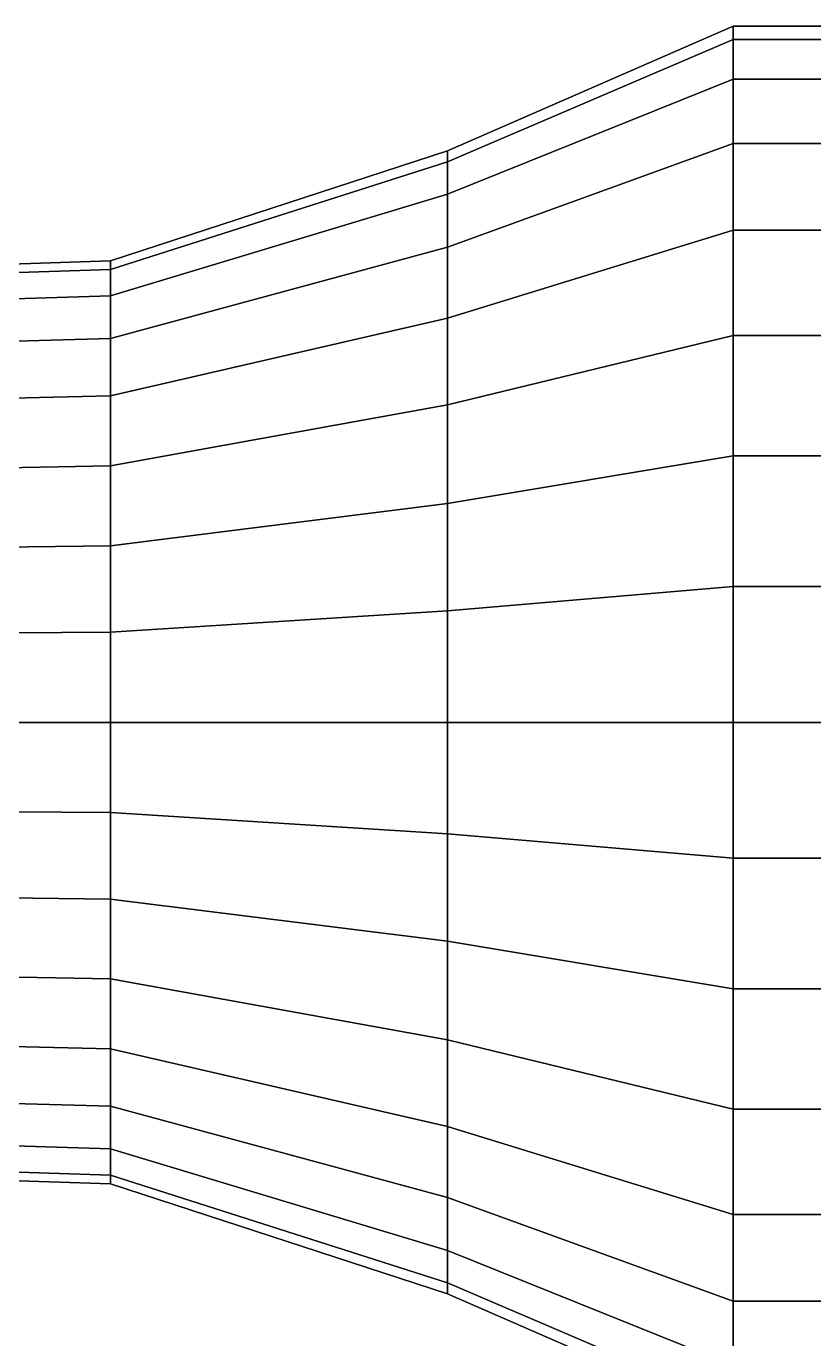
# Model space of a CAD drawing. Header units: millimetres. Extents: x -495 to 102, y -204 to 151.
# Drawn here: x -196.5 to -89, y -84.1 to 95 of the extents above; entities that cross this region are included whole.
import ezdxf

# ---------------------------------------------------------------- set-up
doc = ezdxf.new("R2010")
doc.units = ezdxf.units.MM
doc.layers.add('ADAPTADOR_EST', color=4, linetype='CONTINUOUS')
doc.layers.add('DATOS_CATALOGO', color=2, linetype='CONTINUOUS')

msp = doc.modelspace()

# ---------------------------------------------------------------- linework, layer by layer
at = {"layer": 'ADAPTADOR_EST'}
for points in [[(-139, 78, 210), (-139, 76.50125, 225.21705), (-100, 93.1746, 228.53358), (-100, 95, 210)], [(-139, 76.50125, 194.78295), (-139, 78, 210), (-100, 95, 210), (-100, 93.1746, 191.46642)], [(-100, 95, 210), (-100, 93.1746, 228.53358), (-79, 93.1746, 228.53358), (-79, 95, 210)], [(-100, 93.1746, 191.46642), (-100, 95, 210), (-79, 95, 210), (-79, 93.1746, 191.46642)], [(-139, 76.50125, 225.21705), (-139, 72.0626, 239.84931), (-100, 87.76856, 246.35493), (-100, 93.1746, 228.53358)], [(-139, 72.0626, 180.15069), (-139, 76.50125, 194.78295), (-100, 93.1746, 191.46642), (-100, 87.76856, 173.64507)], [(-100, 93.1746, 228.53358), (-100, 87.76856, 246.35493), (-79, 87.76856, 246.35493), (-79, 93.1746, 228.53358)], [(-100, 87.76856, 173.64507), (-100, 93.1746, 191.46642), (-79, 93.1746, 191.46642), (-79, 87.76856, 173.64507)], [(-139, 72.0626, 239.84931), (-139, 64.85463, 253.33448), (-100, 78.98961, 262.77917), (-100, 87.76856, 246.35493)], [(-139, 64.85463, 166.66552), (-139, 72.0626, 180.15069), (-100, 87.76856, 173.64507), (-100, 78.98961, 157.22083)], [(-100, 87.76856, 246.35493), (-100, 78.98961, 262.77917), (-79, 78.98961, 262.77917), (-79, 87.76856, 246.35493)], [(-100, 78.98961, 157.22083), (-100, 87.76856, 173.64507), (-79, 87.76856, 173.64507), (-79, 78.98961, 157.22083)], [(-139, 64.85463, 253.33448), (-139, 55.15433, 265.15433), (-100, 67.17514, 277.17514), (-100, 78.98961, 262.77917)], [(-139, 55.15433, 154.84567), (-139, 64.85463, 166.66552), (-100, 78.98961, 157.22083), (-100, 67.17514, 142.82486)], [(-100, 78.98961, 262.77917), (-100, 67.17514, 277.17514), (-79, 67.17514, 277.17514), (-79, 78.98961, 262.77917)], [(-100, 67.17514, 142.82486), (-100, 78.98961, 157.22083), (-79, 78.98961, 157.22083), (-79, 67.17514, 142.82486)], [(-185, 63, 210), (-185, 61.78947, 222.29069), (-139, 76.50125, 225.21705), (-139, 78, 210)], [(-185, 61.78947, 197.70931), (-185, 63, 210), (-139, 78, 210), (-139, 76.50125, 194.78295)], [(-185, 61.78947, 222.29069), (-185, 58.20441, 234.10906), (-139, 72.0626, 239.84931), (-139, 76.50125, 225.21705)], [(-185, 58.20441, 185.89094), (-185, 61.78947, 197.70931), (-139, 76.50125, 194.78295), (-139, 72.0626, 180.15069)], [(-185, 58.20441, 234.10906), (-185, 52.38259, 245.00092), (-139, 64.85463, 253.33448), (-139, 72.0626, 239.84931)], [(-185, 52.38259, 174.99908), (-185, 58.20441, 185.89094), (-139, 72.0626, 180.15069), (-139, 64.85463, 166.66552)], [(-139, 55.15433, 265.15433), (-139, 43.33448, 274.85463), (-100, 52.77917, 288.98961), (-100, 67.17514, 277.17514)], [(-139, 43.33448, 145.14537), (-139, 55.15433, 154.84567), (-100, 67.17514, 142.82486), (-100, 52.77917, 131.01039)], [(-100, 67.17514, 277.17514), (-100, 52.77917, 288.98961), (-79, 52.77917, 288.98961), (-79, 67.17514, 277.17514)], [(-100, 52.77917, 131.01039), (-100, 67.17514, 142.82486), (-79, 67.17514, 142.82486), (-79, 52.77917, 131.01039)], [(-185, 52.38259, 245.00092), (-185, 44.54773, 254.54773), (-139, 55.15433, 265.15433), (-139, 64.85463, 253.33448)], [(-185, 44.54773, 165.45227), (-185, 52.38259, 174.99908), (-139, 64.85463, 166.66552), (-139, 55.15433, 154.84567)], [(-245, 61, 210), (-245, 59.8279, 221.90051), (-185, 61.78947, 222.29069), (-185, 63, 210)], [(-245, 59.8279, 198.09949), (-245, 61, 210), (-185, 63, 210), (-185, 61.78947, 197.70931)], [(-245, 59.8279, 221.90051), (-245, 56.35665, 233.34369), (-185, 58.20441, 234.10906), (-185, 61.78947, 222.29069)], [(-245, 56.35665, 186.65631), (-245, 59.8279, 198.09949), (-185, 61.78947, 197.70931), (-185, 58.20441, 185.89094)], [(-245, 56.35665, 233.34369), (-245, 50.71965, 243.88978), (-185, 52.38259, 245.00092), (-185, 58.20441, 234.10906)], [(-245, 50.71965, 176.11022), (-245, 56.35665, 186.65631), (-185, 58.20441, 185.89094), (-185, 52.38259, 174.99908)], [(-185, 44.54773, 254.54773), (-185, 35.00092, 262.38259), (-139, 43.33448, 274.85463), (-139, 55.15433, 265.15433)], [(-185, 35.00092, 157.61741), (-185, 44.54773, 165.45227), (-139, 55.15433, 154.84567), (-139, 43.33448, 145.14537)], [(-245, 50.71965, 243.88978), (-245, 43.13351, 253.13351), (-185, 44.54773, 254.54773), (-185, 52.38259, 245.00092)], [(-245, 43.13351, 166.86649), (-245, 50.71965, 176.11022), (-185, 52.38259, 174.99908), (-185, 44.54773, 165.45227)], [(-139, 43.33448, 274.85463), (-139, 29.84931, 282.0626), (-100, 36.35493, 297.76856), (-100, 52.77917, 288.98961)], [(-139, 29.84931, 137.9374), (-139, 43.33448, 145.14537), (-100, 52.77917, 131.01039), (-100, 36.35493, 122.23144)], [(-100, 52.77917, 288.98961), (-100, 36.35493, 297.76856), (-79, 36.35493, 297.76856), (-79, 52.77917, 288.98961)], [(-100, 36.35493, 122.23144), (-100, 52.77917, 131.01039), (-79, 52.77917, 131.01039), (-79, 36.35493, 122.23144)], [(-245, 43.13351, 253.13351), (-245, 33.88978, 260.71965), (-185, 35.00092, 262.38259), (-185, 44.54773, 254.54773)], [(-245, 33.88978, 159.28035), (-245, 43.13351, 166.86649), (-185, 44.54773, 165.45227), (-185, 35.00092, 157.61741)], [(-185, 35.00092, 262.38259), (-185, 24.10906, 268.20441), (-139, 29.84931, 282.0626), (-139, 43.33448, 274.85463)], [(-185, 24.10906, 151.79559), (-185, 35.00092, 157.61741), (-139, 43.33448, 145.14537), (-139, 29.84931, 137.9374)], [(-139, 29.84931, 282.0626), (-139, 15.21705, 286.50125), (-100, 18.53358, 303.1746), (-100, 36.35493, 297.76856)], [(-139, 15.21705, 133.49875), (-139, 29.84931, 137.9374), (-100, 36.35493, 122.23144), (-100, 18.53358, 116.8254)], [(-100, 36.35493, 297.76856), (-100, 18.53358, 303.1746), (-79, 18.53358, 303.1746), (-79, 36.35493, 297.76856)], [(-100, 18.53358, 116.8254), (-100, 36.35493, 122.23144), (-79, 36.35493, 122.23144), (-79, 18.53358, 116.8254)], [(-245, 33.88978, 260.71965), (-245, 23.34369, 266.35665), (-185, 24.10906, 268.20441), (-185, 35.00092, 262.38259)], [(-245, 23.34369, 153.64335), (-245, 33.88978, 159.28035), (-185, 35.00092, 157.61741), (-185, 24.10906, 151.79559)], [(-185, 24.10906, 268.20441), (-185, 12.29069, 271.78947), (-139, 15.21705, 286.50125), (-139, 29.84931, 282.0626)], [(-185, 12.29069, 148.21053), (-185, 24.10906, 151.79559), (-139, 29.84931, 137.9374), (-139, 15.21705, 133.49875)], [(-245, 23.34369, 266.35665), (-245, 11.90051, 269.8279), (-185, 12.29069, 271.78947), (-185, 24.10906, 268.20441)], [(-245, 11.90051, 150.1721), (-245, 23.34369, 153.64335), (-185, 24.10906, 151.79559), (-185, 12.29069, 148.21053)], [(-139, 15.21705, 286.50125), (-139, 0, 288), (-100, 0, 305), (-100, 18.53358, 303.1746)], [(-139, 0, 132), (-139, 15.21705, 133.49875), (-100, 18.53358, 116.8254), (-100, 0, 115)], [(-100, 18.53358, 303.1746), (-100, 0, 305), (-79, 0, 305), (-79, 18.53358, 303.1746)], [(-100, 0, 115), (-100, 18.53358, 116.8254), (-79, 18.53358, 116.8254), (-79, 0, 115)], [(-185, 12.29069, 271.78947), (-185, 0, 273), (-139, 0, 288), (-139, 15.21705, 286.50125)], [(-185, 0, 147), (-185, 12.29069, 148.21053), (-139, 15.21705, 133.49875), (-139, 0, 132)], [(-245, 11.90051, 269.8279), (-245, 0, 271), (-185, 0, 273), (-185, 12.29069, 271.78947)], [(-245, 0, 149), (-245, 11.90051, 150.1721), (-185, 12.29069, 148.21053), (-185, 0, 147)], [(-245, 0, 271), (-245, -11.90051, 269.8279), (-185, -12.29069, 271.78947), (-185, 0, 273)], [(-245, -11.90051, 150.1721), (-245, 0, 149), (-185, 0, 147), (-185, -12.29069, 148.21053)], [(-185, 0, 273), (-185, -12.29069, 271.78947), (-139, -15.21705, 286.50125), (-139, 0, 288)], [(-185, -12.29069, 148.21053), (-185, 0, 147), (-139, 0, 132), (-139, -15.21705, 133.49875)], [(-139, 0, 288), (-139, -15.21705, 286.50125), (-100, -18.53358, 303.1746), (-100, 0, 305)], [(-139, -15.21705, 133.49875), (-139, 0, 132), (-100, 0, 115), (-100, -18.53358, 116.8254)], [(-100, 0, 305), (-100, -18.53358, 303.1746), (-79, -18.53358, 303.1746), (-79, 0, 305)], [(-100, -18.53358, 116.8254), (-100, 0, 115), (-79, 0, 115), (-79, -18.53358, 116.8254)], [(-245, -11.90051, 269.8279), (-245, -23.34369, 266.35665), (-185, -24.10906, 268.20441), (-185, -12.29069, 271.78947)], [(-245, -23.34369, 153.64335), (-245, -11.90051, 150.1721), (-185, -12.29069, 148.21053), (-185, -24.10906, 151.79559)], [(-185, -12.29069, 271.78947), (-185, -24.10906, 268.20441), (-139, -29.84931, 282.0626), (-139, -15.21705, 286.50125)], [(-185, -24.10906, 151.79559), (-185, -12.29069, 148.21053), (-139, -15.21705, 133.49875), (-139, -29.84931, 137.9374)], [(-139, -15.21705, 286.50125), (-139, -29.84931, 282.0626), (-100, -36.35493, 297.76856), (-100, -18.53358, 303.1746)], [(-139, -29.84931, 137.9374), (-139, -15.21705, 133.49875), (-100, -18.53358, 116.8254), (-100, -36.35493, 122.23144)], [(-100, -18.53358, 303.1746), (-100, -36.35493, 297.76856), (-79, -36.35493, 297.76856), (-79, -18.53358, 303.1746)], [(-100, -36.35493, 122.23144), (-100, -18.53358, 116.8254), (-79, -18.53358, 116.8254), (-79, -36.35493, 122.23144)], [(-245, -23.34369, 266.35665), (-245, -33.88978, 260.71965), (-185, -35.00092, 262.38259), (-185, -24.10906, 268.20441)], [(-245, -33.88978, 159.28035), (-245, -23.34369, 153.64335), (-185, -24.10906, 151.79559), (-185, -35.00092, 157.61741)], [(-185, -24.10906, 268.20441), (-185, -35.00092, 262.38259), (-139, -43.33448, 274.85463), (-139, -29.84931, 282.0626)], [(-185, -35.00092, 157.61741), (-185, -24.10906, 151.79559), (-139, -29.84931, 137.9374), (-139, -43.33448, 145.14537)], [(-139, -29.84931, 282.0626), (-139, -43.33448, 274.85463), (-100, -52.77917, 288.98961), (-100, -36.35493, 297.76856)], [(-139, -43.33448, 145.14537), (-139, -29.84931, 137.9374), (-100, -36.35493, 122.23144), (-100, -52.77917, 131.01039)], [(-245, -33.88978, 260.71965), (-245, -43.13351, 253.13351), (-185, -44.54773, 254.54773), (-185, -35.00092, 262.38259)], [(-245, -43.13351, 166.86649), (-245, -33.88978, 159.28035), (-185, -35.00092, 157.61741), (-185, -44.54773, 165.45227)], [(-185, -35.00092, 262.38259), (-185, -44.54773, 254.54773), (-139, -55.15433, 265.15433), (-139, -43.33448, 274.85463)], [(-185, -44.54773, 165.45227), (-185, -35.00092, 157.61741), (-139, -43.33448, 145.14537), (-139, -55.15433, 154.84567)], [(-100, -36.35493, 297.76856), (-100, -52.77917, 288.98961), (-79, -52.77917, 288.98961), (-79, -36.35493, 297.76856)], [(-100, -52.77917, 131.01039), (-100, -36.35493, 122.23144), (-79, -36.35493, 122.23144), (-79, -52.77917, 131.01039)], [(-245, -43.13351, 253.13351), (-245, -50.71965, 243.88978), (-185, -52.38259, 245.00092), (-185, -44.54773, 254.54773)], [(-245, -50.71965, 176.11022), (-245, -43.13351, 166.86649), (-185, -44.54773, 165.45227), (-185, -52.38259, 174.99908)], [(-185, -44.54773, 254.54773), (-185, -52.38259, 245.00092), (-139, -64.85463, 253.33448), (-139, -55.15433, 265.15433)], [(-185, -52.38259, 174.99908), (-185, -44.54773, 165.45227), (-139, -55.15433, 154.84567), (-139, -64.85463, 166.66552)], [(-139, -43.33448, 274.85463), (-139, -55.15433, 265.15433), (-100, -67.17514, 277.17514), (-100, -52.77917, 288.98961)], [(-139, -55.15433, 154.84567), (-139, -43.33448, 145.14537), (-100, -52.77917, 131.01039), (-100, -67.17514, 142.82486)], [(-245, -50.71965, 243.88978), (-245, -56.35665, 233.34369), (-185, -58.20441, 234.10906), (-185, -52.38259, 245.00092)], [(-245, -56.35665, 186.65631), (-245, -50.71965, 176.11022), (-185, -52.38259, 174.99908), (-185, -58.20441, 185.89094)], [(-185, -52.38259, 245.00092), (-185, -58.20441, 234.10906), (-139, -72.0626, 239.84931), (-139, -64.85463, 253.33448)], [(-185, -58.20441, 185.89094), (-185, -52.38259, 174.99908), (-139, -64.85463, 166.66552), (-139, -72.0626, 180.15069)], [(-100, -52.77917, 288.98961), (-100, -67.17514, 277.17514), (-79, -67.17514, 277.17514), (-79, -52.77917, 288.98961)], [(-100, -67.17514, 142.82486), (-100, -52.77917, 131.01039), (-79, -52.77917, 131.01039), (-79, -67.17514, 142.82486)], [(-139, -55.15433, 265.15433), (-139, -64.85463, 253.33448), (-100, -78.98961, 262.77917), (-100, -67.17514, 277.17514)], [(-139, -64.85463, 166.66552), (-139, -55.15433, 154.84567), (-100, -67.17514, 142.82486), (-100, -78.98961, 157.22083)], [(-245, -56.35665, 233.34369), (-245, -59.8279, 221.90051), (-185, -61.78947, 222.29069), (-185, -58.20441, 234.10906)], [(-245, -59.8279, 198.09949), (-245, -56.35665, 186.65631), (-185, -58.20441, 185.89094), (-185, -61.78947, 197.70931)], [(-185, -58.20441, 234.10906), (-185, -61.78947, 222.29069), (-139, -76.50125, 225.21705), (-139, -72.0626, 239.84931)], [(-185, -61.78947, 197.70931), (-185, -58.20441, 185.89094), (-139, -72.0626, 180.15069), (-139, -76.50125, 194.78295)], [(-245, -59.8279, 221.90051), (-245, -61, 210), (-185, -63, 210), (-185, -61.78947, 222.29069)], [(-245, -61, 210), (-245, -59.8279, 198.09949), (-185, -61.78947, 197.70931), (-185, -63, 210)], [(-185, -61.78947, 222.29069), (-185, -63, 210), (-139, -78, 210), (-139, -76.50125, 225.21705)], [(-185, -63, 210), (-185, -61.78947, 197.70931), (-139, -76.50125, 194.78295), (-139, -78, 210)], [(-139, -64.85463, 253.33448), (-139, -72.0626, 239.84931), (-100, -87.76856, 246.35493), (-100, -78.98961, 262.77917)], [(-139, -72.0626, 180.15069), (-139, -64.85463, 166.66552), (-100, -78.98961, 157.22083), (-100, -87.76856, 173.64507)], [(-100, -67.17514, 277.17514), (-100, -78.98961, 262.77917), (-79, -78.98961, 262.77917), (-79, -67.17514, 277.17514)], [(-100, -78.98961, 157.22083), (-100, -67.17514, 142.82486), (-79, -67.17514, 142.82486), (-79, -78.98961, 157.22083)], [(-139, -72.0626, 239.84931), (-139, -76.50125, 225.21705), (-100, -93.1746, 228.53358), (-100, -87.76856, 246.35493)], [(-139, -76.50125, 194.78295), (-139, -72.0626, 180.15069), (-100, -87.76856, 173.64507), (-100, -93.1746, 191.46642)], [(-139, -76.50125, 225.21705), (-139, -78, 210), (-100, -95, 210), (-100, -93.1746, 228.53358)], [(-139, -78, 210), (-139, -76.50125, 194.78295), (-100, -93.1746, 191.46642), (-100, -95, 210)], [(-100, -78.98961, 262.77917), (-100, -87.76856, 246.35493), (-79, -87.76856, 246.35493), (-79, -78.98961, 262.77917)], [(-100, -87.76856, 173.64507), (-100, -78.98961, 157.22083), (-79, -78.98961, 157.22083), (-79, -87.76856, 173.64507)]]:
    msp.add_3dface(points, dxfattribs=at)
at = {"layer": 'DATOS_CATALOGO'}
msp.add_line((-495, 0, 210), (102, 0, 210), dxfattribs=at)

doc.saveas('drawing.dxf')
